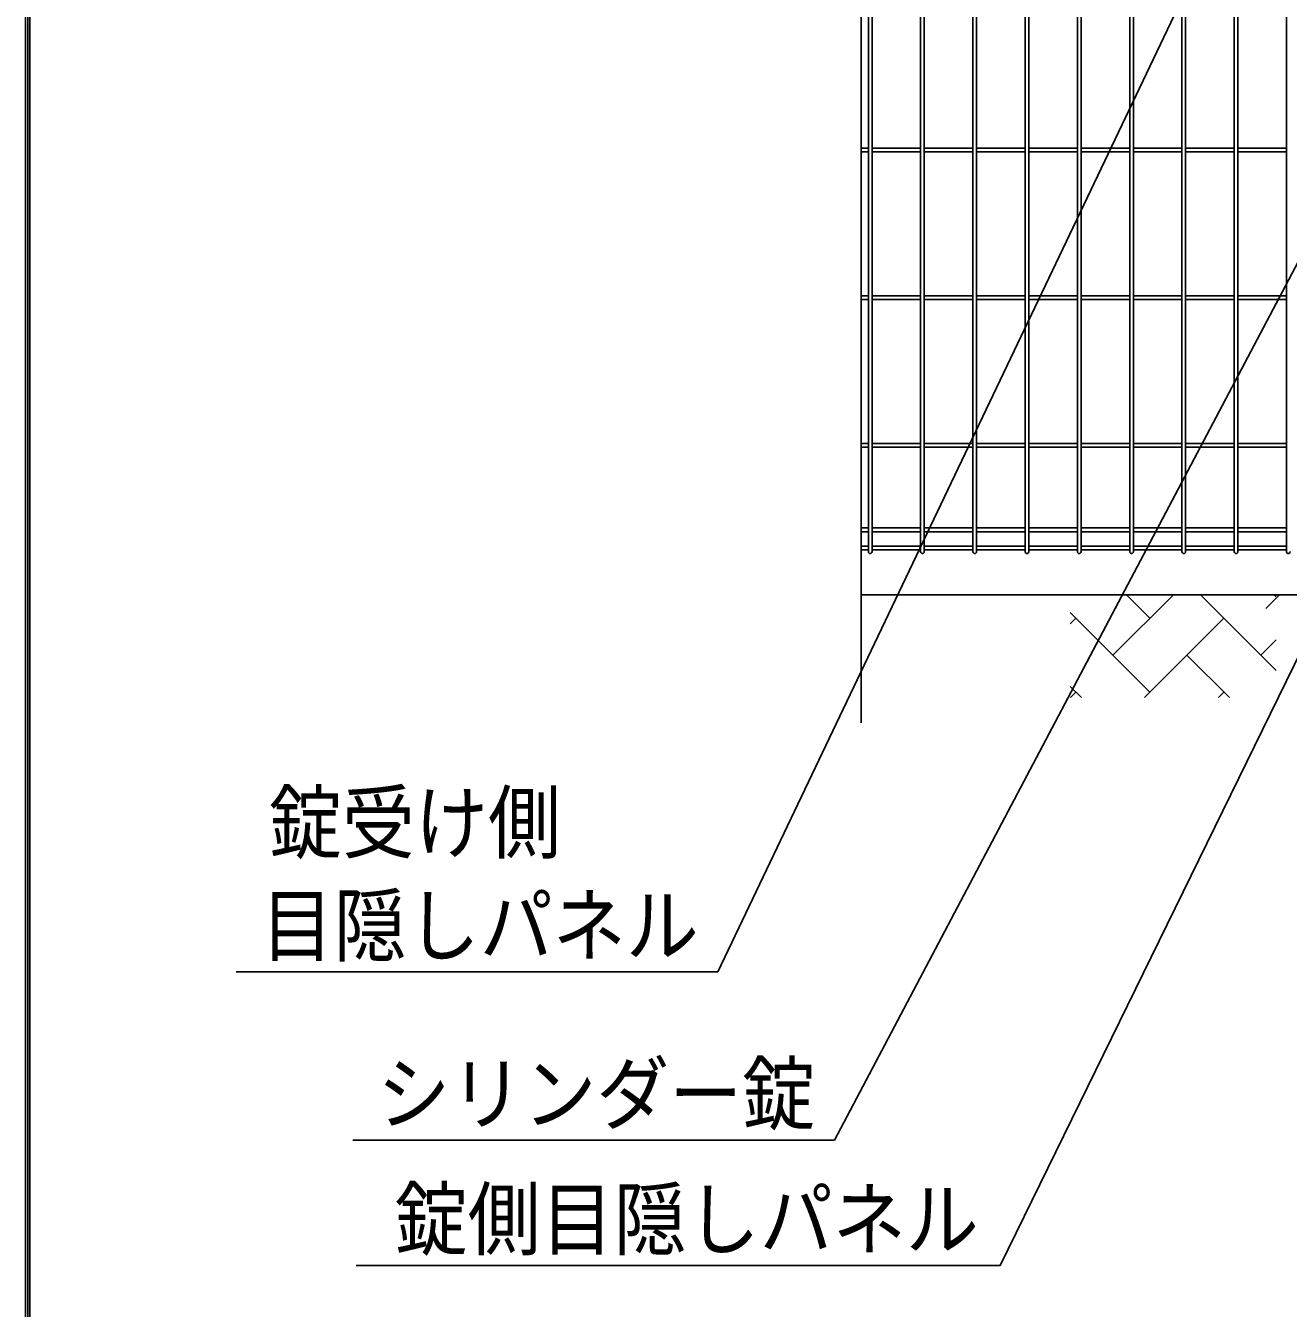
# Model space of a CAD drawing. Units: millimetres, scale not verified. Extents: x -4425 to 4425, y -3150 to 3150.
# Drawn here: x -4050 to -2823, y -1423 to -177 of the extents above; entities that cross this region are included whole.
import ezdxf
from ezdxf.enums import TextEntityAlignment as Align

# ---------------------------------------------------------------- set-up
doc = ezdxf.new("R2010")
doc.units = ezdxf.units.MM
doc.header["$LTSCALE"] = 20
for name, color, linetype, lineweight in [('0-0_WAKU', 7, 'Continuous', 25), ('0-2_Jﾊﾟﾈﾙ', 3, 'Continuous', 25), ('0-7_外形線', 7, 'Continuous', 25), ('0-9_EXTCNT-L', 4, 'Continuous', 25), ('0-D_ハッチング', 4, 'Continuous', 25), ('1-7_LAYER12', 3, 'Continuous', 25)]:
    doc.layers.add(name, color=color, linetype=linetype, lineweight=lineweight)
doc.styles.add('ＭＳ ゴシック', font='')
doc.styles.get('ＭＳ ゴシック').set_extended_font_data('MS Gothic')

msp = doc.modelspace()

# ---------------------------------------------------------------- linework, layer by layer
at = {"layer": '0-0_WAKU'}
msp.add_line((-4047.75, -2923), (-4047.75, 2923), dxfattribs=at)
msp.add_lwpolyline([(-4049.75, 2925), (4200.25, 2925), (4200.25, -2925), (-4049.75, -2925)], close=True, dxfattribs=at)
msp.add_lwpolyline([(-4045.75, -2921), (-4045.75, 2921), (4196.25, 2921)], dxfattribs=at)
at = {"layer": '0-2_Jﾊﾟﾈﾙ'}
for p, q in [((-3231.23, -688.31), (-3231.23, 478.09)), ((-3227.63, -688.31), (-3227.63, 478.09)), ((-3180.46, -688.31), (-3180.46, 478.09)), ((-3176.86, -688.31), (-3176.86, 478.09)), ((-3028.15, -688.31), (-3028.15, 478.09)), ((-3024.55, -688.31), (-3024.55, 478.09)), ((-2875.84, -688.31), (-2875.84, 478.09)), ((-2872.24, -688.31), (-2872.24, 478.09)), ((-2926.61, -688.31), (-2926.61, 252.14)), ((-2923.01, -688.31), (-2923.01, 252.14)), ((-2825.07, -688.31), (-2825.07, 252.14)), ((-3129.69, -688.31), (-3129.69, -35.86)), ((-3126.09, -688.31), (-3126.09, -35.86)), ((-3078.92, -688.31), (-3078.92, -35.86)), ((-3075.32, -688.31), (-3075.32, -35.86)), ((-2977.38, -688.31), (-2977.38, -35.86)), ((-2973.78, -688.31), (-2973.78, -35.86)), ((-3238.23, -296.31), (-3231.23, -296.31)), ((-3227.63, -296.31), (-3180.46, -296.31)), ((-3176.86, -296.31), (-3129.69, -296.31)), ((-3126.09, -296.31), (-3078.92, -296.31)), ((-3075.32, -296.31), (-3028.15, -296.31)), ((-3024.55, -296.31), (-2977.38, -296.31)), ((-2973.78, -296.31), (-2926.61, -296.31)), ((-2923.01, -296.31), (-2875.84, -296.31)), ((-2872.24, -296.31), (-2825.07, -296.31)), ((-3238.23, -299.91), (-3231.23, -299.91)), ((-3227.63, -299.91), (-3180.46, -299.91)), ((-3176.86, -299.91), (-3129.69, -299.91)), ((-3126.09, -299.91), (-3078.92, -299.91)), ((-3075.32, -299.91), (-3028.15, -299.91)), ((-3024.55, -299.91), (-2977.38, -299.91)), ((-2973.78, -299.91), (-2926.61, -299.91)), ((-2923.01, -299.91), (-2875.84, -299.91)), ((-2872.24, -299.91), (-2825.07, -299.91)), ((-3238.23, -439.81), (-3231.23, -439.81)), ((-3238.23, -443.41), (-3231.23, -443.41)), ((-3227.63, -439.81), (-3180.46, -439.81)), ((-3227.63, -443.41), (-3180.46, -443.41)), ((-3176.86, -439.81), (-3129.69, -439.81)), ((-3176.86, -443.41), (-3129.69, -443.41)), ((-3126.09, -439.81), (-3078.92, -439.81)), ((-3126.09, -443.41), (-3078.92, -443.41)), ((-3075.32, -439.81), (-3028.15, -439.81)), ((-3075.32, -443.41), (-3028.15, -443.41)), ((-3024.55, -439.81), (-2977.38, -439.81)), ((-3024.55, -443.41), (-2977.38, -443.41)), ((-2973.78, -439.81), (-2926.61, -439.81)), ((-2973.78, -443.41), (-2926.61, -443.41)), ((-2923.01, -439.81), (-2875.84, -439.81)), ((-2923.01, -443.41), (-2875.84, -443.41)), ((-2872.24, -439.81), (-2825.07, -439.81)), ((-2872.24, -443.41), (-2825.07, -443.41)), ((-3238.23, -583.31), (-3231.23, -583.31)), ((-3227.63, -583.31), (-3180.46, -583.31)), ((-3176.86, -583.31), (-3129.69, -583.31)), ((-3126.09, -583.31), (-3078.92, -583.31)), ((-3075.32, -583.31), (-3028.15, -583.31)), ((-3024.55, -583.31), (-2977.38, -583.31)), ((-2973.78, -583.31), (-2926.61, -583.31)), ((-2923.01, -583.31), (-2875.84, -583.31)), ((-2872.24, -583.31), (-2825.07, -583.31)), ((-3238.23, -586.91), (-3231.23, -586.91)), ((-3227.63, -586.91), (-3180.46, -586.91)), ((-3176.86, -586.91), (-3129.69, -586.91)), ((-3126.09, -586.91), (-3078.92, -586.91)), ((-3075.32, -586.91), (-3028.15, -586.91)), ((-3024.55, -586.91), (-2977.38, -586.91)), ((-2973.78, -586.91), (-2926.61, -586.91)), ((-2923.01, -586.91), (-2875.84, -586.91)), ((-2872.24, -586.91), (-2825.07, -586.91)), ((-3238.23, -665.31), (-3231.23, -665.31)), ((-3238.23, -668.91), (-3231.23, -668.91)), ((-3227.63, -665.31), (-3180.46, -665.31)), ((-3227.63, -668.91), (-3180.46, -668.91)), ((-3176.86, -665.31), (-3129.69, -665.31)), ((-3176.86, -668.91), (-3129.69, -668.91)), ((-3126.09, -665.31), (-3078.92, -665.31)), ((-3126.09, -668.91), (-3078.92, -668.91)), ((-3075.32, -665.31), (-3028.15, -665.31)), ((-3075.32, -668.91), (-3028.15, -668.91)), ((-3024.55, -665.31), (-2977.38, -665.31)), ((-3024.55, -668.91), (-2977.38, -668.91)), ((-2973.78, -665.31), (-2926.61, -665.31)), ((-2973.78, -668.91), (-2926.61, -668.91)), ((-2923.01, -665.31), (-2875.84, -665.31)), ((-2923.01, -668.91), (-2875.84, -668.91)), ((-2872.24, -665.31), (-2825.07, -665.31)), ((-2872.24, -668.91), (-2825.07, -668.91)), ((-3238.23, -682.91), (-3231.23, -682.91)), ((-3227.63, -682.91), (-3180.46, -682.91)), ((-3176.86, -682.91), (-3129.69, -682.91)), ((-3126.09, -682.91), (-3078.92, -682.91)), ((-3075.32, -682.91), (-3028.15, -682.91)), ((-3024.55, -682.91), (-2977.38, -682.91)), ((-2973.78, -682.91), (-2926.61, -682.91)), ((-2923.01, -682.91), (-2875.84, -682.91)), ((-2872.24, -682.91), (-2825.07, -682.91)), ((-3238.23, -686.51), (-3231.23, -686.51)), ((-3227.63, -686.51), (-3180.46, -686.51)), ((-3176.86, -686.51), (-3129.69, -686.51)), ((-3126.09, -686.51), (-3078.92, -686.51)), ((-3075.32, -686.51), (-3028.15, -686.51)), ((-3024.55, -686.51), (-2977.38, -686.51)), ((-2973.78, -686.51), (-2926.61, -686.51)), ((-2923.01, -686.51), (-2875.84, -686.51)), ((-2872.24, -686.51), (-2825.07, -686.51))]:
    msp.add_line(p, q, dxfattribs=at)
for centre in [(-3229.43, -688.31), (-3178.66, -688.31), (-3127.89, -688.31), (-3077.12, -688.31), (-3026.35, -688.31), (-2975.58, -688.31), (-2924.81, -688.31), (-2874.04, -688.31), (-2823.27, -688.31)]:
    msp.add_arc(centre, 1.8, 180, 0, dxfattribs=at)
at = {"layer": '0-7_外形線'}
msp.add_line((-2810.16, -730.11), (-3238.23, -730.11), dxfattribs=at)
at = {"layer": '0-9_EXTCNT-L'}
msp.add_line((-3238.23, 571.47), (-3238.23, -854.61), dxfattribs=at)
at = {"layer": '0-D_ハッチング'}
for p, q in [((-2993.67, -788.86), (-2934.93, -730.11)), ((-2957.75, -752.94), (-2980.58, -730.11)), ((-2835.16, -803.69), (-2908.74, -730.11)), ((-2845.16, -743.36), (-2831.91, -730.11)), ((-2835.16, -731.84), (-2836.89, -730.11)), ((-2957.75, -824.78), (-3035.16, -747.37)), ((-3035.16, -758.5), (-3029.59, -752.94)), ((-2963.08, -830.11), (-2885.91, -752.94)), ((-2849.99, -788.86), (-2835.16, -774.03)), ((-2880.58, -830.11), (-2921.83, -788.86)), ((-3024.26, -830.11), (-3035.16, -819.21)), ((-3034.93, -830.11), (-3029.59, -824.78)), ((-2891.24, -830.11), (-2885.91, -824.78))]:
    msp.add_line(p, q, dxfattribs=at)
at = {"layer": '1-7_LAYER12', "color": 7}
for points in [[(-3728.66, -1381.67), (-3103.32, -1381.67), (-2392.65, 69.61)], [(-3732.09, -1259.82), (-3264.24, -1259.82), (-2577.62, 40.77)], [(-3845.31, -1096.43), (-3377.45, -1096.43), (-2849.23, 10.4)]]:
    msp.add_lwpolyline(points, dxfattribs=at)

# ---------------------------------------------------------------- texts
at = {"layer": '1-7_LAYER12', "style": 'ＭＳ ゴシック', "width": 0.9}
for s, p in [('錠受け側', (-3813.45, -997.53)), ('目隠しパネル', (-3821.45, -1097.53)), ('シリンダー錠', (-3708.24, -1260.92)), ('錠側目隠しパネル', (-3691.32, -1382.78))]:
    msp.add_text(s, height=57.77, dxfattribs=at).set_placement(p, align=Align.BOTTOM_LEFT)

doc.saveas('drawing.dxf')
